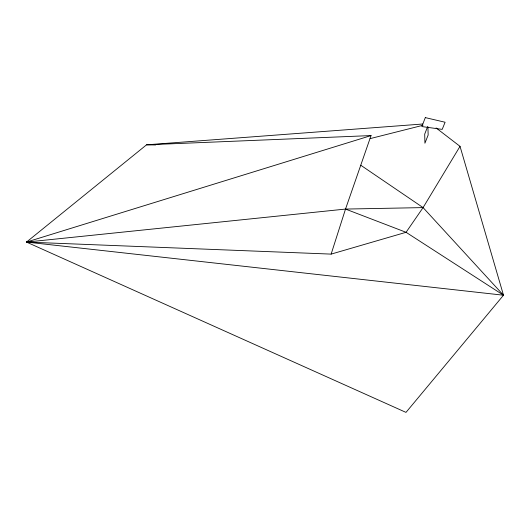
<?xml version="1.0" encoding="UTF-8"?>
<svg xmlns="http://www.w3.org/2000/svg" width="530" height="530" viewBox="0 0 530 530"><rect width="100%" height="100%" fill="white"/><g stroke="black" fill="none" stroke-linecap="round" stroke-linejoin="round"><path stroke-width="0.79" d="M371.053 135.574L26.5 242.077L331.137 254.108L345.52 209.072L371.053 135.574L146.558 144.822L26.5 242.077L405.993 412.393L503.5 295.217L460.027 146.346L436.071 127.929M427.604 126.716L424.702 134.136L424.914 143.232L428.147 135.031L427.922 126.796M331.137 254.108L406.066 232.299L423.079 207.601L460.027 146.346M370.059 138.635L423.019 125.272M26.5 242.077L345.52 209.072L423.079 207.601L503.5 295.217L26.5 242.077L31.455 241.952M422.821 124.007L146.558 144.822L155.641 144.955M345.52 209.072L406.066 232.299L503.5 295.217M360.771 165.234L423.079 207.601M425.312 117.607L421.853 126.557L442.205 129.38L445.094 122.245L425.312 117.607"/></g></svg>
